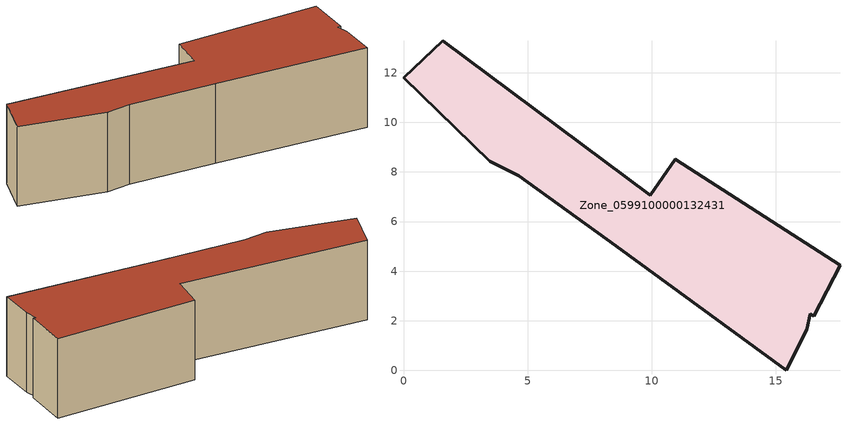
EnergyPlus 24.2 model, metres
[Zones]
Zone_0599100000132431
 floor ground (C_G): 4.64,7.84 3.48,8.42 0,11.78 1.59,13.29 9.95,7.05 10.95,8.5 17.59,4.23 16.54,2.18 16.38,2.28 16.25,1.63 15.42,0 8.56,5.03 z0
 wall outside (C_F): 3.48,8.42 4.64,7.84 8.56,5.03 15.42,0 16.25,1.63 16.38,2.28 16.54,2.18 17.59,4.23 10.95,8.5 9.95,7.05 1.59,13.29 0,11.78 3.48,8.42 z0:4.8
 roof outside (C_R): 9.95,7.05 1.59,13.29 0,11.78 3.48,8.42 4.64,7.84 8.56,5.03 15.42,0 16.25,1.63 16.38,2.28 16.54,2.18 17.59,4.23 10.95,8.5 z4.8
[BUILDING]
Pand.0599100000132431: North Axis=0; Terrain=City; Loads Convergence Tolerance Value=0.04; Temperature Convergence Tolerance Value=0.4; Solar Distribution=FullExterior; Maximum Number of Warmup Days=25; Minimum Number of Warmup Days=1
[Site:Location]
Rotterdam.The.Hague.AP_ZH_NLD Design_Conditions: Latitude=51.96; Longitude=4.45; Time Zone=1; Elevation=-4.5
[SITE:GROUNDTEMPERATURE:BUILDINGSURFACE]
18, 18, 18, 18, 18, 18, 18, 18, 18, 18, 18, 18
[MATERIAL] Thermal Absorptance=0.9; Solar Absorptance=0.7; Visible Absorptance=0.7
Name | Roughness | Thickness | Conductivity | Density | Specific Heat
G.TI.1946 | MediumSmooth | 0.15 | 1 | 540 | 1210
F.TI.1946 | Rough | 0.3 | 0.857143 | 1920 | 840
R.TI.1946 | MediumRough | 0.2 | 0.1 | 1500 | 1000
[CONSTRUCTION]
C_G: G.TI.1946
C_F: F.TI.1946
C_R: R.TI.1946
[ZONE]
Zone_0599100000132431: Type=1; Multiplier=1; Ceiling Height=Autocalculate; Volume=Autocalculate; Floor Area=autocalculate; Part of Total Floor Area=Yes
[ZONEINFILTRATION:DESIGNFLOWRATE]
Infil_Zone_0599100000132431: Zone or ZoneList or Space or SpaceList=Zone_0599100000132431; Schedule=AlwaysOn; Design Flow Rate Calculation Method=Flow/Area; Flow Rate per Floor Area=0.003; Constant Term Coefficient=1; Temperature Term Coefficient=0; Velocity Term Coefficient=0; Velocity Squared Term Coefficient=0
[HVACTEMPLATE:ZONE:IDEALLOADSAIRSYSTEM]
Zone_0599100000132431: Maximum Heating Supply Air Temperature=50; Minimum Cooling Supply Air Temperature=13; Maximum Heating Supply Air Humidity Ratio=0.0156; Minimum Cooling Supply Air Humidity Ratio=0.0077; Heating Limit=NoLimit; Cooling Limit=NoLimit; Dehumidification Control Type=ConstantSensibleHeatRatio; Cooling Sensible Heat Ratio=0.7; Dehumidification Setpoint=60; Humidification Control Type=None; Humidification Setpoint=30; Outdoor Air Method=None; Outdoor Air Flow Rate per Person=0.00944; Outdoor Air Flow Rate per Zone Floor Area=0; Outdoor Air Flow Rate per Zone=0; Demand Controlled Ventilation Type=None; Outdoor Air Economizer Type=NoEconomizer; Heat Recovery Type=None; Sensible Heat Recovery Effectiveness=0.7; Latent Heat Recovery Effectiveness=0.65
[ZONECONTROL:THERMOSTAT]
ThermostatControl_Zone_0599100000132431: Zone or ZoneList=Zone_0599100000132431; Control Type Schedule=DualSetpointControlType; Control 1=Thermostat_Zone_0599100000132431; Temperature Difference Between Cutout And Setpoint=0
[THERMOSTATSETPOINT:DUALSETPOINT]
Thermostat_Zone_0599100000132431: Heating Setpoint Temperature Schedule=HeatingSetpoint_Zone_0599100000132431; Cooling Setpoint Temperature Schedule=CoolingSetpoint_Zone_0599100000132431
[SCHEDULE:COMPACT]
HeatingSetpoint_Zone_0599100000132431: Through: 12/31, For: AllDays, Until: 24:00, 21
CoolingSetpoint_Zone_0599100000132431: Through: 12/31, For: AllDays, Until: 24:00, 24
DualSetpointControlType: Through: 12/31, For: AllDays, Until: 24:00, 4
AlwaysOn: Through: 12/31, For: AllDays, Until: 24:00, 1
